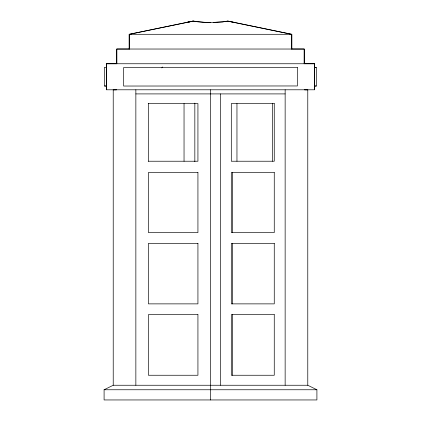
<?xml version="1.0" encoding="UTF-8"?>
<svg xmlns="http://www.w3.org/2000/svg" width="421" height="421" viewBox="0 0 421 421"><rect width="100%" height="100%" fill="white"/><g stroke="black" fill="none" stroke-linecap="round" stroke-linejoin="round"><path stroke-width="0.63" d="M234.113 22.36L234.523 22.45L227.782 21.139L222.735 21.903L210.495 22.534L204.174 22.36L193.207 21.05L129.215 34.301L129.226 49.02L129.215 34.301L291.785 34.301L291.774 49.02L291.785 34.301L227.787 21.05L222.73 21.855L213.626 22.45M129.226 49.02L116.775 49.031L116.791 63.755L106.592 63.755L106.602 89.794L314.398 89.794L314.408 63.755L304.22 63.745L304.225 49.031L291.774 49.02M314.398 85.884L314.398 89.794L314.408 63.755L106.592 63.755M314.398 67.66L314.398 63.755M314.398 86.037L316.318 86.037L316.324 67.507L314.408 67.507L316.324 67.507M161.796 67.902L162.716 66.971M304.209 63.755L304.225 49.031L116.775 49.031L116.78 63.745M104.092 389.762L113.223 385.247L307.777 385.247L316.908 389.762L316.908 399.95L104.092 399.95L104.092 389.762L316.908 389.762M186.056 22.534L193.213 21.05M129.242 34.322L193.218 21.139L198.265 21.903L207.374 22.45M193.218 21.139L186.471 22.45M104.676 67.592L106.592 67.507M106.602 85.958L104.682 86.037L106.602 86.037M314.398 85.958L316.318 86.037M113.223 89.794L116.491 89.789L113.223 89.794L113.223 385.247M307.777 89.794L304.599 89.794L307.777 89.794L307.777 385.247M135.857 93.909L285.143 93.909M148.239 103.571L197.933 103.571L197.933 161.227L148.239 161.227M207.306 22.45L210.505 22.534M227.782 21.139L291.758 34.322M104.676 67.507L104.682 86.037M285.143 89.794L285.143 385.247M272.576 103.571L272.576 161.227M236.96 103.571L236.96 161.227M232.434 172.489L232.434 232.581M232.434 243.359L232.434 303.873M232.434 314.619L232.434 375.253M220.499 93.909L220.499 385.247M210.5 89.794L210.5 399.95M194.839 103.113L194.839 161.643M184.04 103.571L184.04 161.227M148.424 103.571L148.424 161.227M135.857 89.794L135.857 385.247M106.602 63.755L106.602 89.794M297.405 67.507L123.574 67.586L123.585 86.037L297.415 85.958L297.405 67.507M274.26 103.571L231.303 103.571L231.303 161.227L274.26 161.227L274.26 103.571M197.933 172.489L148.424 172.489L148.424 232.581L197.933 232.581L197.933 172.489M274.26 172.489L231.303 172.489L231.303 232.581L274.26 232.581L274.26 172.489M197.933 243.359L148.424 243.359L148.424 303.873L197.933 303.873L197.933 243.359M274.26 243.359L231.303 243.359L231.303 303.873L274.26 303.873L274.26 243.359M197.933 314.619L148.424 314.619L148.424 375.253L197.933 375.253L197.933 314.619M274.26 314.619L231.303 314.619L231.303 375.253L274.26 375.253L274.26 314.619"/></g></svg>
